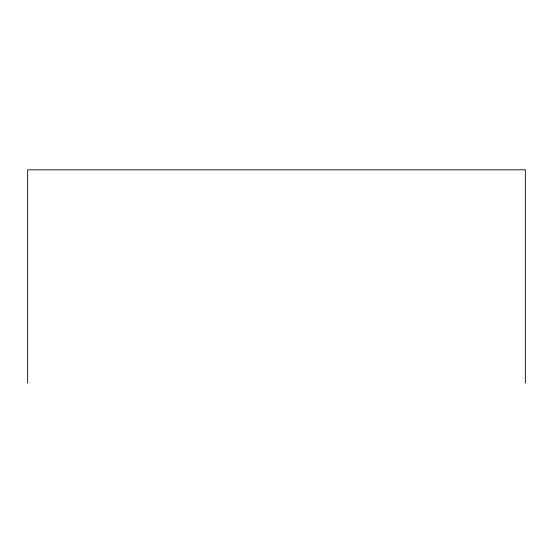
<?xml version="1.0" encoding="UTF-8"?>
<svg xmlns="http://www.w3.org/2000/svg" width="553" height="553" viewBox="0 0 553 553"><rect width="100%" height="100%" fill="white"/><g stroke="black" fill="none" stroke-linecap="round" stroke-linejoin="round"><path stroke-width="0.83" d="M525.35 383.181L525.35 169.819L27.65 169.819L27.65 383.181"/></g></svg>
